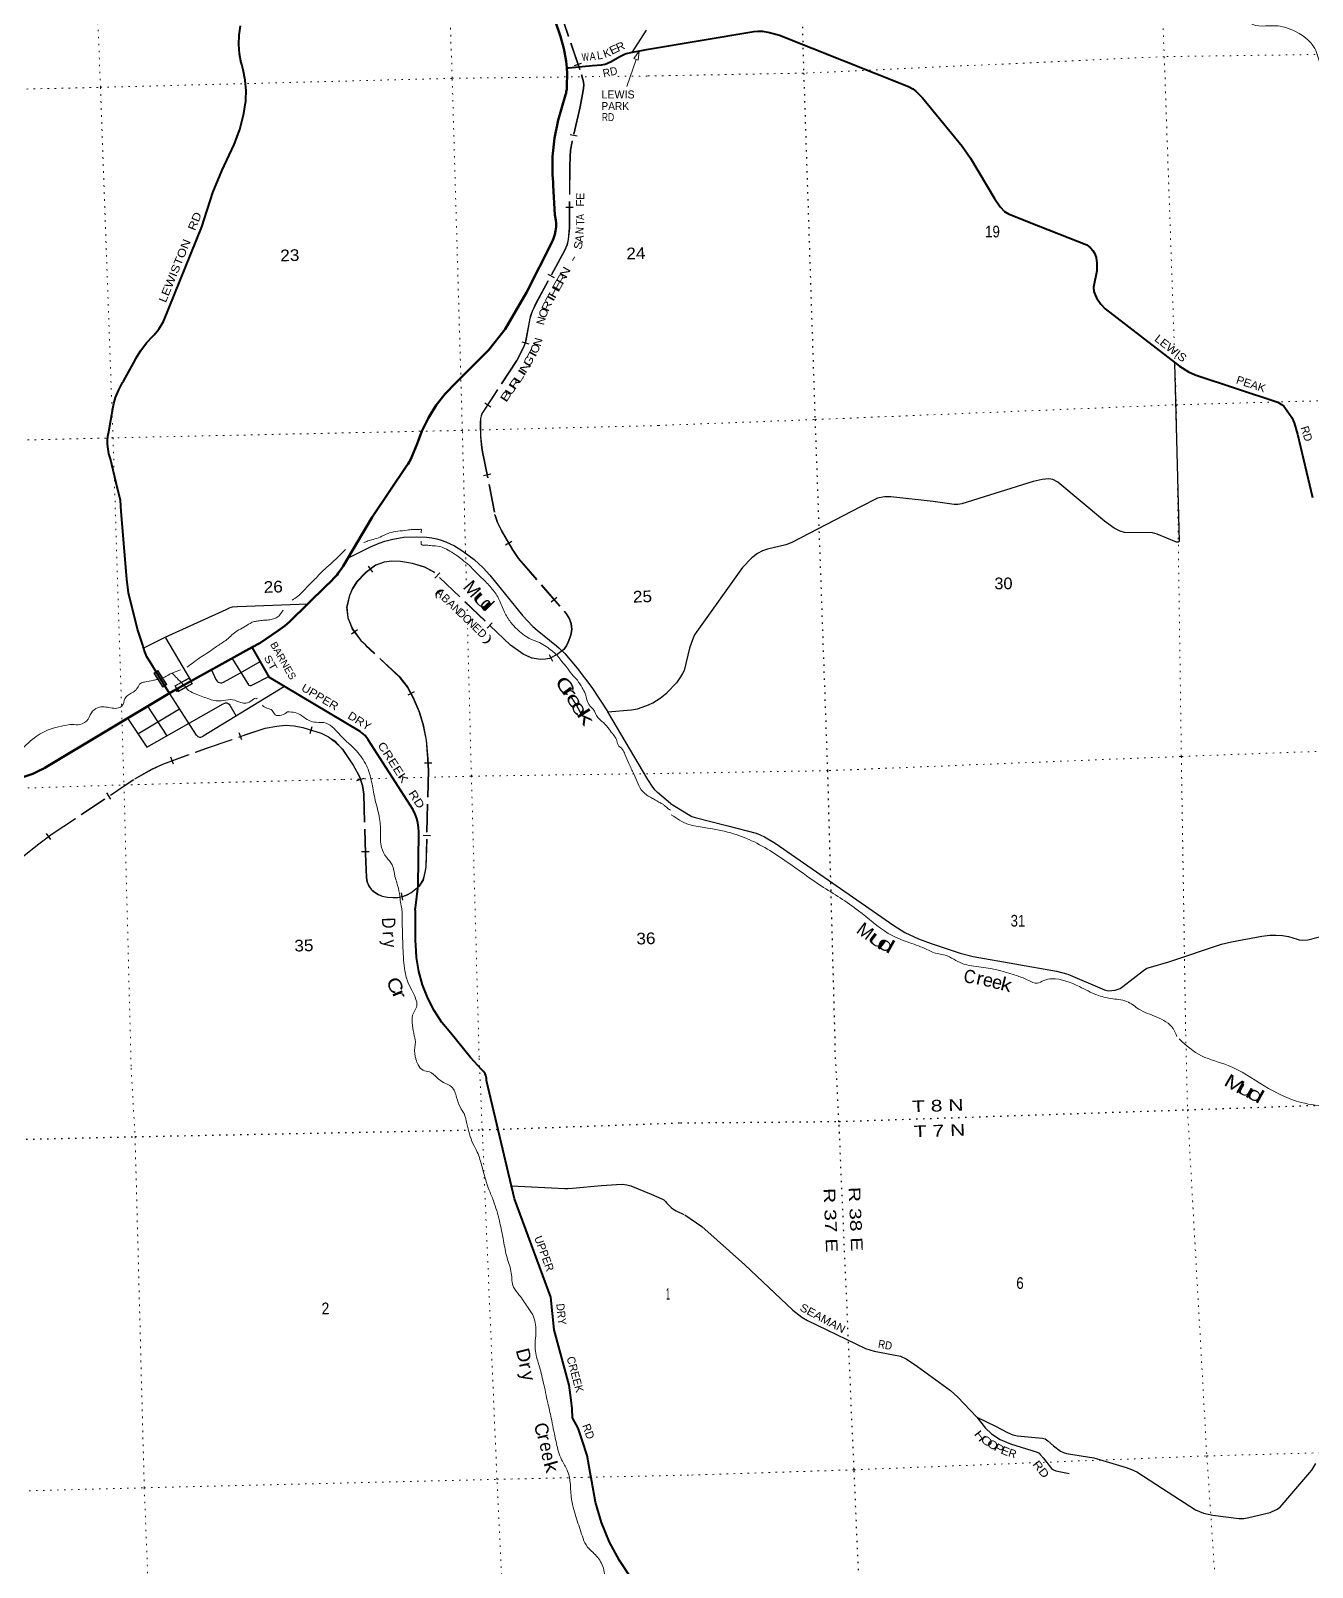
# Model space of a CAD drawing. Header units: feet. Extents: x 505285 to 763886, y -543582 to -353855.
# Drawn here: x 720913 to 740130, y -499685 to -476644 of the extents above; entities that cross this region are included whole.
import ezdxf
from ezdxf.enums import TextEntityAlignment as Align

# ---------------------------------------------------------------- set-up
doc = ezdxf.new("R2010")
doc.units = ezdxf.units.FT
doc.header["$LTSCALE"] = 70
doc.header["$PDMODE"] = 32
doc.header["$PDSIZE"] = 35
doc.linetypes.add('DOTTED', pattern=[1.5, 0.3, -1.2])
doc.linetypes.add('LONG_DASHED', pattern=[7.5, 6, -1.5])
for name, color, linetype, lineweight in [('20', 7, 'Continuous', 70), ('26', 7, 'Continuous', 40), ('27', 7, 'Continuous', 13), ('29', 7, 'Continuous', 25), ('30', 7, 'Continuous', 13), ('39', 7, 'Continuous', 13), ('57', 7, 'Continuous', 13), ('6', 7, 'DOTTED', 25), ('61', 7, 'Continuous', 13), ('63', 7, 'Continuous', 25), ('7', 7, 'DOTTED', 13)]:
    doc.layers.add(name, color=color, linetype=linetype, lineweight=lineweight)
doc.layers.add('41', color=7, linetype='Continuous')
doc.layers.add('55', color=7, linetype='Continuous')

msp = doc.modelspace()

# ---------------------------------------------------------------- linework, layer by layer
at = {"layer": '20'}
for points in [[(728950.56, -477200.23), (728942.56, -477098.53), (728908.13, -476912.82), (728854.48, -476731.73), (728615.34, -476021.56), (728139.06, -474711.87), (728122.93, -474658.37), (728054.18, -474475.78), (727966.71, -474301.38), (727861.49, -474137.07), (727739.68, -473984.67), (727602.6, -473845.83), (727110.69, -473312.85), (727063.86, -473269.71), (726980.07, -473179.24), (726906.2, -473080.51), (726843.06, -472974.59), (726791.34, -472862.66), (726751.59, -472745.93), (726724.27, -472625.69), (726709.66, -472503.25), (726709.17, -472468.34)], [(724233.35, -485888.94), (724347.92, -485825.48), (724620.33, -485643.75), (724722.05, -485568.22), (724790.61, -485506.98), (725347, -484963.87), (725398.37, -484916.98), (725481.54, -484828.63), (725505.13, -484803.58), (725523.98, -484778.63), (725579.29, -484705.42), (725598.79, -484675.62), (726033.52, -483940.4), (726553.56, -483163.37), (726570.73, -483137.71), (726586.65, -483113.37), (726593.7, -483102.59), (726611.86, -483067.24), (726621.66, -483044.16), (726632.96, -483017.24), (726707.81, -482838.95), (726778.83, -482646.83), (726875.84, -482448.54), (726993.04, -482261.47), (727129.16, -482087.68), (727282.7, -481929.08), (727784.29, -481426.93), (728027.41, -481116.84), (728344.58, -480571.7), (728730.12, -479811.64), (728753.83, -479758), (728771.79, -479702.17), (728783.83, -479644.77), (728789.8, -479586.43), (728789.63, -479527.78), (728785.34, -479482.92), (728773.35, -479402.88), (728748.19, -478964.75), (728747.65, -478955.29), (728744.5, -478914.75), (728735.93, -478804.35), (728736.09, -478528.27), (728765.12, -478253.72), (728822.68, -477983.72), (728933.12, -477607.77), (728940.89, -477581.31), (728943.46, -477557.77), (728949.28, -477523.96), (728952.45, -477475.63), (728957.38, -477286.82), (728950.56, -477200.23)], [(722993.73, -486578.14), (723052.87, -486542.82), (723099.52, -486516.98), (724233.35, -485888.94)], [(711559.28, -492539.3), (713070.14, -491668.42), (714799.36, -490922.75), (714957.82, -490827.91), (715403.49, -490560.29), (717633.35, -489278.36), (719369.95, -488217.2), (719475.92, -488146.99), (719615.04, -488072.68), (719761.17, -488013.32), (719912.7, -487969.55), (720067.98, -487941.87), (720491.99, -487902.1), (720514.91, -487899.98), (720541.99, -487895.7), (720612.66, -487884.52), (720780.81, -487843.65), (720943.76, -487785.43), (721072.72, -487723.48), (721089.87, -487715.24), (721122.72, -487695.62), (722993.73, -486578.14)]]:
    msp.add_lwpolyline(points, dxfattribs=at)
at = {"layer": '26'}
for points in [[(722792.41, -486257.79), (722696.42, -486105.06), (722655.43, -486032.68), (722622.22, -485956.42), (722606.55, -485907.88), (722599.66, -485882.88), (722591.55, -485857.88), (722513.8, -485618.21), (722379.87, -485071.76), (722354.14, -484869.66), (722269.59, -483851.89), (722256.83, -483681.56), (722211.75, -483508.12), (722106.76, -483061.25), (722085.26, -482991.12), (722071.21, -482919.13), (722064.76, -482846.07), (722065.99, -482772.73), (722074.87, -482699.92), (722078.15, -482682.52), (722148.53, -482284.93), (722152.96, -482259.9), (722159.98, -482234.93), (722186.1, -482141.95), (722231.39, -482028.09), (722288.34, -481919.58), (722302.08, -481897.02), (722476.1, -481585.42), (722488.09, -481560.42), (722503.26, -481535.42), (722562.91, -481437.08), (722650.2, -481322.25), (722667.57, -481302.6), (722671.22, -481298.47), (722714.68, -481254.03), (722765.65, -481201.92), (722831.31, -481118.99), (722887.93, -481029.66), (722901.61, -481004.53), (723478.48, -479584.53), (723645.52, -479071.74), (723777.37, -478742.69), (723961.88, -478351.92), (724047.02, -478122.85), (724107.75, -477886.14), (724133.53, -477725.33), (724137.09, -477703.12), (724137.73, -477675.33), (724140.77, -477543.01), (724127.92, -477386.18), (724098.75, -477231.56), (724075.98, -477150.97), (724063.8, -477107.87), (724062.62, -477100.97), (724043.43, -476988.69), (724034.46, -476849.71), (724040.05, -476710.55), (724060.17, -476572.75)], [(730147.94, -476925.64), (731755.28, -476657.32), (731815.35, -476650.84), (731885.15, -476652.4), (731992.15, -476669.46), (732139.75, -476711.69), (734076.79, -477478.9), (734140.04, -477515.18), (734189.67, -477555.53), (734285.8, -477652.17), (734881.98, -478377.48), (735002.85, -478555.02), (735363.24, -479157.92), (735450.5, -479285.75), (735515.64, -479354.03), (735573.79, -479391.36), (735885.8, -479513.82), (736748.99, -479856.98), (736804.38, -479898.7), (736838.49, -479939.05), (736863.31, -479979.39), (736888.15, -480044.08), (736900.53, -480128.37), (736897.29, -480244.55), (736849.38, -480488.63), (736854, -480553.55), (736872.61, -480606.31), (736895.62, -480650.01), (736959.46, -480742.87), (737024.15, -480813.3), (738137.19, -481671.88), (738274.57, -481760.84), (738375.24, -481804.26), (739615.2, -482214.03), (739668.78, -482249.64), (739701.33, -482276.03), (739752.87, -482342.96), (739820.76, -482442.06), (739855.75, -482522.96), (739910.32, -482696.18), (740131.17, -483645.86)], [(728950.56, -477200.23), (728974.48, -477198.23), (729337.74, -477167.91), (729472.27, -477154.07), (729525.66, -477143.86), (729563.46, -477132.51), (729615.92, -477105.84), (729746.77, -477031.86), (729814.8, -476994.46), (729840.12, -476985.04), (729936.25, -476966.26), (730046.42, -476945.08), (730147.94, -476925.64)], [(727508.52, -492042.21), (727210.09, -491674.79), (727078.19, -491513.69), (726962.08, -491337.27), (726865.04, -491149.67), (726788.15, -490952.97), (726732.23, -490749.3), (726697.92, -490540.91), (726687.03, -490355.07), (726686.24, -490341.61), (726683.89, -490305.07), (726683.42, -490297.72), (726679.76, -489845.16), (726679.55, -489819.9), (726682.54, -489795.16), (726722.11, -489467.53), (726730.36, -488674.07), (726730.6, -488664.23), (726728.09, -488593.99), (726718.26, -488524.39), (726701.2, -488456.2), (726677.11, -488390.17), (726646.25, -488327.02), (725974.86, -487277.63), (725926.69, -487210.72), (725850.52, -487150.61), (724491.13, -486343.56), (724233.35, -485888.94)], [(722993.73, -486578.14), (722979.69, -486555.8), (722792.41, -486257.79)], [(729918.31, -499848.34), (729740.36, -499585.99), (729590.8, -499306.47), (729471.28, -499012.85), (729383.1, -498708.35), (729327.33, -498397), (729301, -498263.05), (729254, -498008.05), (729182, -497778.05), (729120, -497601.05), (729038, -497442.05), (729031, -497311.05), (729017, -497181.05), (728985, -496954.05), (728764, -496127.05), (728713, -495637.05), (728168, -494160.05), (727748, -492387.05), (727747.92, -492373.31), (727745.91, -492351.28), (727741.61, -492329.58), (727735.07, -492308.44), (727726.36, -492288.11), (727715.56, -492268.8), (727702.81, -492250.72), (727688.23, -492234.08), (727672, -492219.05), (727508.52, -492042.21)]]:
    msp.add_lwpolyline(points, dxfattribs=at)
at = {"layer": '29'}
for p, q in [((730138.82, -476637.44), (729924.78, -476968.5)), ((724014.06, -485279.04), (725067.71, -485236.49)), ((722935.4, -485748.08), (723309.38, -486383.28)), ((723932.34, -486055.67), (724178.13, -486450.28)), ((723396.19, -487205.01), (722993.73, -486578.14)), ((724718.17, -486478.35), (723497.65, -487222.26)), ((730422.35, -486599.8), (730453.4, -486574.45)), ((722519.38, -487186.63), (723145.65, -486814.77)), ((722665.37, -486774.26), (722954, -487216.11))]:
    msp.add_line(p, q, dxfattribs=at)
for points in [[(738065.08, -481625.18), (738131.19, -484305.7), (738118.78, -484313.91), (738093.18, -484311.03), (737803.33, -484194.69), (737733.92, -484173.51), (737311.7, -484167.6), (737248.85, -484149.44), (737160.65, -484105.32), (737015.89, -483999.3), (736314.46, -483413.74), (736238.61, -483375.25), (736177.9, -483364.31), (736080.26, -483371.24), (735946.07, -483402.44), (734873.59, -483736.28), (734813.46, -483748.31), (734758.54, -483748.56), (734443.11, -483701.31), (733809.24, -483635.99), (733712.73, -483634.35), (733608.79, -483656.05), (733354.4, -483785.21), (732327.96, -484319.93), (732235.47, -484353.64), (731961.15, -484418.21), (731886.95, -484443.97), (731812.82, -484482.39), (731726.63, -484546.57), (731584.56, -484693.19), (730898.46, -485653.87), (730867.73, -485703.84), (730836.66, -485778.05), (730793.1, -485902.28), (730709.01, -486236.22), (730688.33, -486283.48), (730658.26, -486333.62), (730594.12, -486423.88), (730453.4, -486574.45)], [(725675.53, -484545.84), (725819.25, -484477.15), (726009.02, -484382.22), (726135.13, -484328.51), (726220.02, -484298.54), (726343.61, -484267.3), (726427.27, -484251.07), (726509.67, -484238.58), (726693.18, -484232.33), (726849.25, -484238.58), (726929.15, -484248.57), (727002.81, -484262.31), (727068.98, -484281.05), (727138.9, -484306.03), (727267.48, -484367.23), (727393.59, -484445.93), (727562.12, -484572.09), (727695.72, -484698.25), (727796.83, -484806.92), (728096.47, -485176.66), (728286.23, -485411.49), (728441.05, -485576.38), (728505.96, -485631.33), (728795.61, -485866.17), (728838.06, -485901.15), (728920.46, -485981.08), (729105.23, -486200.93), (729324.96, -486490.72), (729564.67, -486855.46)], [(722610.37, -485900.25), (722928.99, -485740.35), (723843.4, -485320.9)], [(723843.4, -485320.9), (723904.1, -485294.07), (723936.56, -485284.08), (724014.06, -485279.04)], [(723804.01, -486413.9), (724057.91, -486273.48), (724353.38, -486100.62)], [(723624.95, -486225.94), (723688.11, -486370.81), (723710.58, -486399.54), (723724.31, -486410.78), (723743.04, -486419.52), (723763.02, -486424.52), (723778, -486424.52), (723804.01, -486413.9)], [(724178.13, -486450.28), (724185, -486457), (724197.48, -486463.24), (724206.22, -486464.49), (724217.46, -486463.24), (724249.92, -486449.5), (724481.26, -486326.15)], [(729564.67, -486855.46), (729920.48, -486826.74), (730012.86, -486811.75), (730080.28, -486789.27), (730177.66, -486754.29), (730242.58, -486721.82), (730352.45, -486651.87), (730453.4, -486574.45)], [(722365.4, -486953.42), (722651.85, -487387.26), (723287.22, -487027.36), (723799.05, -486737.66)], [(723799.05, -486737.66), (723821.69, -486726.19), (723832.61, -486724.01), (723842.29, -486723.07), (723854.15, -486723.69), (723873.81, -486731.5), (723886.61, -486743.05), (723900.03, -486758.98), (723991.17, -486921.37)], [(730504.91, -488231.5), (730311.26, -488069.61), (730273.81, -488034.63), (730238.85, -487989.66), (730166.44, -487872.25), (729564.67, -486855.46)], [(723396.19, -487205.01), (723409.39, -487218.65), (723420.62, -487227.4), (723443.09, -487236.14), (723463.07, -487236.14), (723479.3, -487231.14), (723497.65, -487222.26)], [(730504.91, -488231.5), (730775.52, -488399.49), (730827.63, -488425.56), (730873.54, -488441.35), (731366.74, -488564.68), (731789.21, -488678.43), (731852.9, -488700.34), (731915.04, -488732.43), (732076.16, -488824.96), (733853.36, -490059.35), (734021.71, -490164.49), (734226.82, -490261.06), (734414.58, -490332.97), (734847.54, -490477.38), (735047.07, -490527.53), (736294.74, -490746.14), (736464.49, -490793.36), (737011.99, -491025.15), (737072.47, -491038.97), (737172.69, -491030.95), (737248.86, -491006.88), (737287.7, -490977.47), (737596.41, -490736.05), (737649.74, -490702.02), (737701.86, -490685.97), (737979.73, -490608.41), (738770.1, -490342.27), (738916.55, -490304.89), (739370.9, -490223.13), (739492.83, -490208.63), (739584.02, -490208.62), (739683.25, -490210.63), (739771.19, -490227.31), (739900.72, -490268.79), (739933.81, -490276.82), (739978.34, -490282.32), (740061.08, -490276.81), (740235.82, -490231.26)], [(728123.89, -493965.23), (728920.11, -494003.27), (728967.71, -494003.27), (729035, -494000.05), (729470, -493960.05), (729695.85, -493945.09)], [(729695.85, -493945.09), (729786.55, -493942.66), (729853.62, -493949.15), (729912.03, -493966.47), (730214.91, -494089.85), (730377.16, -494159.12), (730404.75, -494176.43), (730429.08, -494198.08), (730452.88, -494224.05), (730515.62, -494288.99), (730538.88, -494309.55), (730593.5, -494338.77), (730703.84, -494392.89)], [(730719, -494402.05), (730975.72, -494577.04), (731622.85, -495148.39), (732338.14, -495828.98), (732477.87, -495932.62), (732561.16, -495984.22), (733429.92, -496402.46), (733559.53, -496445.5), (733849.56, -496498.08), (733953.07, -496521.44), (734038.68, -496559.51), (734211.05, -496675.68), (734702.62, -497033.71), (734811.52, -497130.58), (735097.26, -497434.39)], [(735097.26, -497434.39), (735230.04, -497601.71), (735320.82, -497686.64), (735448.82, -497768.27), (735602.49, -497831.88), (736002.16, -497957.55), (736032.11, -497976.27), (736048.07, -497991.93), (736092.2, -498043.58), (736219.54, -498206.09), (736246.97, -498226.26), (736285.3, -498239.11), (736486.18, -498277.83)], [(735097.26, -497434.39), (735380.53, -497569.52), (735558.2, -497663.57), (735639.85, -497698.77), (735704.41, -497712.78), (736082.37, -497749.22), (736124.55, -497761.27), (736162.21, -497787.3), (736247.96, -497861.79), (736352.45, -497944.35), (736396.88, -497966.27), (736446.04, -497980.87), (736853.18, -498042.01), (736987.37, -498082.35), (737339.31, -498187.04), (737420.16, -498220.36), (737498.02, -498256.46), (737884.44, -498503.09), (738376.11, -498824.73), (738497.39, -498875.48), (738637.68, -498905.63), (739027.67, -498953.22), (739103.76, -498953.22), (739180.4, -498937.73), (739498.51, -498862.81), (739593.63, -498819.98), (739647.32, -498783.47), (739822.29, -498578.71), (740123.92, -498229.88), (740182.76, -498130.6)]]:
    msp.add_lwpolyline(points, dxfattribs=at)
at = {"layer": '30'}
for p, q in [((729851.94, -477481.2), (729991.78, -477074.63)), ((729957.83, -477059.73), (730036.51, -476951.47)), ((730022.52, -477084.54), (729957.83, -477059.73)), ((730022.52, -477084.54), (730036.51, -476951.47))]:
    msp.add_line(p, q, dxfattribs=at)
at = {"layer": '39'}
msp.add_line((723029.27, -486279.86), (723157.17, -486226.61), dxfattribs=at)
for points in [[(734069.55, -467958.91), (734289.48, -468111.2), (734556.11, -468332.03), (734990.31, -468516.45), (735281.11, -468589.84), (735496.53, -468690.14), (735586.33, -468819.26), (735746.67, -468901.56), (736126.26, -468931.46), (736418.08, -469079.08), (736784.17, -469123.53), (736927.62, -469186.39), (737164.86, -469229.67), (737339.31, -469263.26), (737572.28, -469399.04), (737887.55, -469529.72), (738152.84, -469668.3), (738425.5, -469888.91), (738568.82, -469997.94), (738715.59, -470191.16), (738837.62, -470321.08), (738951.41, -470593.83), (739093.25, -470863.52), (739187.84, -471159.07), (739357.88, -471724.8), (739445.46, -471996.53), (739691.13, -472344.62), (739887.7, -472821.03), (740015.19, -473035.04), (740211.7, -473214.35), (740255.19, -473441.57), (740347.9, -473691.02), (740627.36, -474077.99), (740805.77, -474454.7), (740936.37, -474843.26), (741099.53, -475043.89), (741385.28, -475239.92), (741504.93, -475508.43), (741850.7, -475892.91), (742047.83, -475939.7), (742173.36, -476105.62), (742399.89, -476231.6), (742573.67, -476445.89), (742897.47, -476686.65), (743323.88, -476877.39), (744008.24, -477174.87), (744452.2, -477302.72), (744611.48, -477358.96), (744992.58, -477475.12), (745479.77, -477577.26), (745823.8, -477672.73), (746085.22, -477815.47), (746344.03, -477798.31), (746384.89, -477745.29)], [(734811.25, -471953.79), (734860.55, -472088.56), (734919.34, -472443.68), (734970.51, -472612.39), (735048.09, -472836.31), (735257.18, -473175.74), (735365.39, -473312.19), (735572.11, -473593.5), (735806.43, -473811.53), (736178.25, -474094.66), (736263.33, -474256.07), (736379.63, -474442.41), (736654.91, -474727.15), (736964.19, -474908.24), (737092.64, -474899.4), (737139.14, -474953.86), (737224.15, -475014.9), (737632.59, -475258.51), (737819.26, -475492.39), (737976.03, -475635.05), (738276.41, -475844.58), (738811.85, -476290.18), (739063.69, -476395.14), (739200.04, -476530.53), (739584.05, -476570.3), (739836.34, -476637.1), (740167.56, -476911.72), (740253.99, -477155.38), (740325.91, -477339.37), (740375.08, -477508.16), (740576.17, -477799.71), (740857.36, -478032.04), (740937.65, -478125.38), (741061.08, -478289.37), (740992.67, -478486.66), (741123.47, -478732.67), (741186.7, -478900.93), (741242.42, -479131.7), (741108.55, -479401.71), (741204.74, -479687.17), (741221.1, -479841.13), (741382, -480134.19), (741410.24, -480480.42), (741491.92, -480706.19), (741507.9, -480900.32), (741575.6, -481030.26), (741658.59, -481288.11), (741757.12, -481581.51), (741846.7, -481951.53), (741803.55, -482175.98), (741697.15, -482428.9), (741768.13, -482639.02), (741919.19, -482888.29), (741859.06, -483091.29), (741781, -483397.35), (741906.23, -483703.8), (742055.9, -483918.99), (742076.81, -484036.64), (742095.37, -484343.09), (742136.73, -484616.55), (742005.77, -484908.54), (742023.76, -485102.58), (742275.42, -485400.26), (742528.35, -485778.19), (742605.35, -485988.09), (742734.77, -486101.66), (742990.47, -486202.46), (743306.43, -486399.36), (743539.61, -486490.97), (743963.93, -486679.78), (744275.39, -486864.8), (744536.73, -487103.9), (744774.41, -487305.75)], [(725906.33, -484317.92), (725967.17, -484295.67), (726073.77, -484265.22), (726177.51, -484224.76), (726224.77, -484202.41), (726291.94, -484175.09), (726415.53, -484149.09), (726557.76, -484134.26), (726637.72, -484122.4), (726744.37, -484121.32), (726764.45, -484120.36), (726765.41, -484172.32)], [(726765.41, -484299.13), (726775.44, -484354.94), (726823.93, -484358.65), (726906.75, -484364.74), (727009.75, -484371.88), (727146.86, -484419.58), (727250.38, -484480.95), (727302.19, -484512.63), (727381.62, -484575.15), (727486.18, -484658.57), (727589.86, -484766.14), (727695.26, -484867.61), (727833.05, -485015.75), (727937.26, -485177.56), (728018.39, -485362.57), (728107.88, -485511.01), (728216.05, -485628.41), (728318.69, -485713.94), (728413.91, -485769.67), (728543.07, -485819.76), (728642.49, -485879.31), (728730.04, -485943.45), (728799.33, -486004.44), (728859.33, -486081.95), (728937.96, -486170.63), (729026.23, -486293.01), (729108.98, -486383.5), (729180.8, -486498.62), (729229.5, -486592.75), (729285.41, -486754.85), (729346.63, -486819.73), (729416.95, -486941.47), (729499.13, -487019.93), (729586.27, -487118.25), (729650.66, -487203.59), (729696.13, -487271.75), (729720.06, -487352.99), (729785.71, -487422.19), (729823.24, -487492.74), (729882.22, -487634.6), (729953.82, -487787.92), (730014.63, -487925.67), (730091.13, -488054.64), (730203.81, -488139.68), (730265.76, -488172.89), (730331.91, -488209.92), (730379.52, -488237.78), (730416.89, -488262.12), (730477.77, -488315.48), (730508.39, -488332.64)], [(724831.3, -485182.14), (724911.4, -485129.21), (725069.15, -484972.98), (725213.31, -484827.44), (725297.74, -484739.01), (725411.74, -484637.11), (725481.23, -484573.51), (725634.05, -484421.25)], [(723259.27, -486186.68), (723357.05, -486111.74), (723466.15, -486034.19), (723573.71, -485966.76), (723714.01, -485867.62), (723854.49, -485772.49), (724009.44, -485642.51), (724109.62, -485589.5), (724203.5, -485530.76), (724266.65, -485503.63), (724324.61, -485494.83), (724400.65, -485485.17), (724458.9, -485482.39), (724534.76, -485468.72), (724609.77, -485437), (724699.86, -485332.44)], [(720152.62, -487981.55), (720221.89, -487859.79), (720393.94, -487746.49), (720537.6, -487625.96), (720722.52, -487468.12), (720968.08, -487246.31), (721206.14, -487117.09), (721372.09, -487074.25), (721538.48, -487047.46), (721649.26, -487048.35), (721771.84, -486966.57), (721841, -486846.13), (721942.06, -486787.05), (722133.76, -486801.72), (722226.31, -486799.1), (722285.73, -486763.29), (722323.25, -486663.83), (722372.05, -486608.23), (722437.4, -486568.23), (722484.74, -486532.75), (722512.02, -486499.85), (722558.42, -486430.26), (722620.3, -486410.44), (722752.48, -486384.62), (722816.96, -486371.86)], [(722813.83, -486372.48), (722987.74, -486299.66), (723023.46, -486280.58), (723085.27, -486331.04), (723151.54, -486397.45), (723239.62, -486492.55)], [(723239.62, -486492.55), (723280.23, -486536.4), (723394.52, -486591.41), (723595.99, -486668.05), (723693.29, -486691.41), (723801.94, -486688.34), (723940.55, -486676.4), (724062.55, -486719.14), (724139.34, -486729.02), (724234.7, -486682.15), (724298.42, -486656.25), (724309.4, -486664.25)], [(724387.28, -486755.12), (724387.77, -486756.14), (724453.49, -486802.48), (724532.96, -486836.39), (724579.06, -486901.36), (724671.84, -486906.77), (724765.13, -486857.95)], [(724765.13, -486857.95), (724876.18, -486868.87), (724980.24, -486918.14), (725086.92, -486989.43), (725194.34, -487014.51), (725341.66, -487026.42), (725460.69, -487107.4), (725554.13, -487209.19), (725674.1, -487324.28), (725796.15, -487441.33), (725945.17, -487660.02), (726024.49, -487906.8), (726071.5, -488150.47), (726137.57, -488427.74), (726158.21, -488664.12), (726172.59, -488892.65), (726247.12, -489039.15), (726330.77, -489151.25), (726373.88, -489326.75), (726402.71, -489422.33), (726441.41, -489583.9), (726471.27, -489789.9), (726479.52, -489823.71)], [(730517.86, -488401.68), (730775.27, -488544.57), (731008.65, -488592.01), (731412.47, -488673.19), (731723.15, -488789.99), (732330.08, -489162.64), (732767.18, -489467.4), (733325.8, -489839.87), (733772.42, -490180.4), (734094.13, -490320.88), (734351.83, -490421.6), (734436.02, -490462.6), (734622.94, -490505.76), (734879.7, -490632.62), (735165.57, -490684.1), (735708.41, -490818.27), (735878.23, -490886.16), (736002.69, -490927.66), (736103.62, -490885.72), (736223.37, -490861.15), (736636.7, -490978.1), (736901.41, -491102.65), (737106.91, -491157.16), (737348.17, -491200.28), (737527.91, -491313.98), (737798.48, -491434.29), (738043.05, -491607.77), (738100.13, -491724.07)], [(726479.52, -489823.71), (726482.45, -489963.69), (726488.99, -490257.99), (726508.61, -490624.25), (726574.01, -490925.09), (726645.96, -491068.98), (726703.08, -491205.6)], [(726703.08, -491205.6), (726695.97, -491287.67), (726638.83, -491405.76), (726639.02, -491558.38), (726663.53, -491716.33), (726677.1, -491770.17), (726669.47, -491931.04), (726677.13, -492013.97), (726688.61, -492066.82)], [(738132.02, -491763.43), (738470.3, -492016.5), (738867.66, -492161.58), (739407.99, -492465.03), (739964.87, -492715.86), (740820.14, -492809.71), (741368.52, -492974.53), (741787.06, -493367.72), (741908.46, -493612.97), (741956.14, -494014.78), (742095.78, -494405.93), (742340.33, -494747.95), (742630.5, -495002.4)], [(726688.61, -492066.82), (726724, -492153.05), (726796, -492232.05), (726894, -492257.05), (727004, -492343.05), (727102, -492416.05), (727223, -492482.05), (727298, -492639.05), (727355, -492791.05), (727410, -492882.05), (727451, -493032.05), (727493, -493188.05), (727544, -493331.05), (727608, -493459.05), (727680, -493682.05), (727784, -494020.05), (727851, -494189.05), (727940, -494489.05), (728003, -494789.05), (728055, -495043.05), (728119, -495274.05), (728152, -495484.05), (728239, -495603.05), (728360, -495782.05), (728440, -495901.05), (728488, -496145.05), (728477, -496418.05), (728532, -496648.05), (728599, -496908.05), (728666, -497220.05), (728718, -497448.05), (728748, -497602.05), (728796, -497828.05), (728874, -498075.05), (728957, -498230.05), (729024, -498673.05), (729097, -498958.05), (729184, -499220.05), (729240, -499351.05), (729344, -499464.05), (729471, -499624.05), (729523, -499838.05), (729543, -500099.05), (729633, -500348.05), (729713, -500569.05), (729822, -500702.05), (729917, -500751.05), (730061, -500863.05), (730092, -501011.05), (730167, -501204.05), (730354, -501343.05), (730503, -501501.05), (730666, -501786.05), (730766, -501991.05), (730783, -502068.05), (730776, -502229.05), (730796, -502331.05), (730837, -502409.05), (730900, -502438.05), (730955.08, -502469.11)]]:
    msp.add_spline(points, degree=3, dxfattribs=at)
at = {"layer": '55'}
msp.add_point((723109.68, -486536.38), dxfattribs=at)
at = {"layer": '57'}
for p, q in [((723070.99, -486466.35), (723289.82, -486345.46)), ((723289.82, -486345.46), (723340.59, -486437.37)), ((723121.76, -486558.26), (723070.99, -486466.35)), ((723121.76, -486558.26), (723340.59, -486437.37))]:
    msp.add_line(p, q, dxfattribs=at)
msp.add_lwpolyline([(723286.68, -486356.33), (723081.86, -486469.48), (723124.89, -486547.38), (723329.71, -486434.23)], close=True, dxfattribs=at)
at = {"layer": '6'}
for points in [[(731531.43, -446194.07), (731706.99, -450876.19), (731902.43, -456196.96), (732103.51, -461491.34), (732193.91, -466720.51), (732354, -471967.98), (732502.64, -477280.11), (732672.65, -482475.01), (732859.6, -487739.53), (732972.02, -491869.4)], [(733881.23, -533820.92), (734111.53, -529811.39), (733994.8, -524639.61), (733900.27, -519403.02), (733690.42, -513993.21), (733528.61, -508788.63), (733490.88, -503504.27), (733258.39, -498213.46), (733032.32, -493006.71), (732972.02, -491869.4)], [(730653.69, -493021.71), (733034.15, -493000.64), (738258.85, -492824.9), (743493.41, -492642.87), (746538.23, -492473.33)], [(698899, -493994.05), (701273.79, -493896.32), (706580.9, -493706.41), (711866.41, -493531.29), (717167.91, -493353.62), (722477.21, -493227.85), (727682.81, -493125.78), (730653.69, -493021.71)]]:
    msp.add_lwpolyline(points, dxfattribs=at)
at = {"layer": '61'}
for p, q in [((722757.4, -486277.76), (722820.8, -486237.69)), ((722890.97, -486489.09), (722757.4, -486277.76))]:
    msp.add_line(p, q, dxfattribs=at)
msp.add_lwpolyline([(722768.44, -486280.24), (722818.31, -486248.72), (722943.32, -486446.52), (722893.45, -486478.04)], close=True, dxfattribs=at)
msp.add_lwpolyline([(722820.8, -486237.69), (722954.37, -486449.01), (722890.97, -486489.09)], dxfattribs=at)
at = {"layer": '63'}
for p, q in [((729068.15, -477165.5), (729172.89, -477129.94)), ((729000.04, -478197.76), (729107.95, -478222.07)), ((728937.41, -479291.42), (729048.02, -479292.13)), ((728665.3, -480292.81), (728762.4, -480345.79)), ((728276.45, -481310.77), (728383.58, -481338.3)), ((727719.66, -482223.72), (727812.15, -482284.39)), ((727701.91, -483312.06), (727810.44, -483290.71)), ((728033.06, -484354.88), (728128.69, -484299.31)), ((725973.61, -484674.43), (726039.76, -484763.08)), ((727046.75, -484773.83), (726970.36, -484853.82)), ((728718.42, -485208.66), (728801.93, -485136.12)), ((725723.14, -485687.89), (725811.83, -485621.79)), ((727833.45, -485525.17), (727757.05, -485605.16)), ((728686.63, -485996.86), (728735.75, -486095.97)), ((726663.52, -486557.22), (726566, -486609.42)), ((725101.32, -487183.88), (725132.96, -487077.89)), ((724075.87, -487278.05), (724039.75, -487173.51)), ((723051.79, -487642.14), (723013.78, -487538.27)), ((726926.58, -487625.57), (726816.04, -487629.7)), ((725804.9, -487886.77), (725910.36, -487853.39)), ((722115.99, -488165.41), (722054.63, -488073.38)), ((721214.59, -488769.93), (721148.88, -488680.95)), ((726906.55, -488716.17), (726795.97, -488713.44)), ((725874.7, -488953.92), (725985.28, -488951.26)), ((726491.74, -489680.59), (726470.04, -489572.13))]:
    msp.add_line(p, q, dxfattribs=at)
at = {"layer": '63', "linetype": 'LONG_DASHED', "lineweight": 13}
for points in [[(728669.47, -475834.31), (729168.43, -477303.77), (729195.68, -477412.51), (729201.91, -477466.83), (729192.98, -477540.53), (729145.14, -477783.4), (729027.78, -478304.43), (729003.51, -478435.93), (728996.53, -478532.26), (728991.83, -478679.24), (728985.94, -479599.18), (728969.74, -479774.14), (728951.88, -479852.32), (728918.38, -479934.39), (728486.84, -480725.35), (728429.47, -480850.74), (728407.15, -480911.04), (728394.53, -480960.82), (728332.94, -481293.86), (728324.55, -481326.5), (728293.29, -481402.44), (728197.91, -481586.73), (727689.54, -482361.71), (727673.79, -482394.18), (727664.86, -482416.51), (727654.81, -482456.71), (727650.35, -482518.14), (727650.37, -482553.56), (727654.82, -482725.86), (727666.24, -482850.35), (727679.38, -482935.82), (727868.84, -483899.15), (727909.34, -484019.12), (727965.15, -484137.5), (728132.58, -484425.64), (728222.07, -484560.28), (728939.55, -485386.2), (728985.39, -485464.28), (729012.26, -485535.82), (729021.11, -485620.62), (729007.6, -485706.54), (728967.53, -485812.72), (728940.74, -485866.32), (728905.36, -485919.31), (728802.33, -485995.88), (728689.69, -486051.71), (728630.43, -486065.11), (728561.22, -486067.36), (728430.23, -486048.74), (728297.79, -485986.95), (728107.48, -485856.71), (726952.39, -484753.54), (726819.89, -484682.49), (726637.41, -484627.57), (726458.23, -484597.61), (726328.74, -484593.15), (726212.72, -484611.03), (726083.17, -484655.69), (725939.25, -484763.08), (725797.41, -484910.32), (725734.9, -485013.08), (725691.07, -485111.24), (725650.06, -485290.04), (725665.81, -485449.32), (725732.66, -485616.16), (725861.77, -485789.39), (725935.5, -485858.21)], [(720738.83, -489077.95), (721016.42, -488853.49), (721235.29, -488691.87), (722474.25, -487865.87), (722732.17, -487722.46), (722892.91, -487646.51), (723535.96, -487411.18), (724141.69, -487201.88), (724428.88, -487108.21), (724603.01, -487076.94), (724728.03, -487063.54), (724861.98, -487072.47), (724991.49, -487098.39), (725263.83, -487179.69), (725375.45, -487237.76), (725475.31, -487298.08), (725585.3, -487420.92), (725746.2, -487658.2), (725839.8, -487829.67), (725882.22, -487963.69), (725904.41, -488091.69), (725925.91, -488982.76), (725941.41, -489341.82), (725951.43, -489408.86), (725978.23, -489469.17), (726016.17, -489518.31), (726053.62, -489555.65), (726123.33, -489600.95), (726183.62, -489625.52), (726263.98, -489641.16), (726343.59, -489648.16), (726420.25, -489643.39), (726487.23, -489629.99), (726545.27, -489609.89), (726613.14, -489576.55), (726741.74, -489473.64), (726799.78, -489379.82), (726819.24, -489309.86), (726844.43, -489187.73), (726880.16, -487735.87), (726873.64, -487561.2), (726848.91, -487280.21), (726799.76, -487047.1), (726741.75, -486851.35), (726652.39, -486643.44), (726567.61, -486485.04), (726455.47, -486343.55), (725935.5, -485858.21)]]:
    msp.add_lwpolyline(points, dxfattribs=at)
at = {"layer": '63', "linetype": 'LONG_DASHED'}
for points in [[(728673.37, -475833.04), (729172.37, -477302.61), (729199.72, -477411.77), (729206.04, -477466.84), (729197.03, -477541.17), (729149.15, -477784.25), (729031.8, -478305.25), (729007.58, -478436.45), (729000.63, -478532.47), (728995.93, -478679.32), (728990.04, -479599.38), (728973.8, -479774.79), (728955.8, -479853.56), (728922.09, -479936.15), (728490.51, -480727.19), (728433.26, -480852.31), (728411.07, -480912.26), (728398.54, -480961.7), (728336.95, -481294.74), (728328.45, -481327.8), (728297.01, -481404.17), (728201.45, -481588.8), (727693.11, -482363.74), (727677.54, -482395.84), (727668.77, -482417.77), (727658.87, -482457.36), (727654.45, -482518.29), (727654.47, -482553.51), (727658.92, -482725.62), (727670.31, -482849.85), (727683.42, -482935.11), (727872.81, -483898.09), (727913.15, -484017.59), (727968.78, -484135.59), (728136.06, -484423.47), (728225.34, -484557.79), (728942.89, -485383.8), (728989.1, -485462.51), (729016.28, -485534.87), (729025.24, -485620.73), (729011.58, -485707.59), (728971.29, -485814.36), (728944.29, -485868.38), (728908.38, -485922.18), (728804.48, -485999.39), (728691.07, -486055.6), (728630.95, -486069.2), (728561, -486071.47), (728429.05, -486052.71), (728295.75, -485990.52), (728104.89, -485859.91), (726949.96, -484756.89), (726818.31, -484686.3), (726636.48, -484631.57), (726457.82, -484601.7), (726328.98, -484597.26), (726213.71, -484615.03), (726085.11, -484659.36), (725941.97, -484766.17), (725800.68, -484912.84), (725738.54, -485014.99), (725694.98, -485112.55), (725654.21, -485290.3), (725669.83, -485448.34), (725736.27, -485614.14), (725864.84, -485786.64), (725938.3, -485855.21)], [(720736.25, -489074.76), (721013.91, -488850.25), (721232.93, -488688.51), (722472.11, -487862.37), (722730.3, -487718.81), (722891.33, -487642.72), (723534.59, -487407.32), (724140.38, -487197.99), (724427.88, -487104.22), (724602.43, -487072.88), (724727.95, -487059.43), (724862.52, -487068.4), (724992.48, -487094.41), (725265.38, -487175.87), (725377.46, -487234.18), (725464.19, -487297.73), (725588.54, -487418.39), (725749.7, -487656.06), (725843.59, -487828.05), (725886.21, -487962.72), (725908.5, -488091.29), (725930.01, -488982.62), (725945.5, -489341.43), (725955.4, -489407.7), (725981.78, -489467.05), (726019.25, -489515.59), (726056.21, -489552.44), (726125.24, -489597.3), (726184.8, -489621.57), (726264.55, -489637.09), (726343.64, -489644.05), (726419.72, -489639.32), (726486.15, -489626.02), (726543.69, -489606.1), (726610.93, -489573.07), (726738.63, -489470.88), (726795.99, -489378.16), (726815.25, -489308.9), (726840.34, -489187.26), (726876.06, -487735.9), (726869.55, -487561.46), (726844.85, -487280.81), (726795.78, -487048.11), (726737.89, -486852.75), (726648.69, -486645.22), (726564.17, -486487.3), (726452.45, -486346.34), (725932.7, -485861.21)]]:
    msp.add_lwpolyline(points, dxfattribs=at)
at = {"layer": '7'}
for p, q in [((729715.05, -477328.25), (730160.51, -477322.93)), ((727455.54, -485343.37), (727450.32, -485143.47)), ((729285.96, -498336.02), (730823.16, -498302.14))]:
    msp.add_line(p, q, dxfattribs=at)
for points in [[(736842.03, -446029.96), (737005.21, -450694.91), (737168.41, -456018.54), (737331.89, -461340.76), (737500.27, -466553.18), (737677.78, -471783.93), (737910.37, -477032.69), (738091.5, -482253.27), (738165.99, -487524.03), (738231.97, -491701.79)], [(720985.82, -446526.48), (721136.33, -451124.56), (721281.98, -456460.18), (721458.93, -461762.79), (721613.6, -466987.7), (721748.42, -472223.22), (721958.69, -477492.75), (722146.44, -482748.87), (722310.61, -487953.43), (722418.11, -492202.06)], [(727443.47, -484881.12), (727384.85, -482637.09), (727232.71, -477357.89), (727051.38, -472115.65), (726883.53, -466850.94), (726693.54, -461659.15), (726570.74, -456349), (726451.98, -450966.43), (726276.44, -446360.33)], [(761908.02, -476681.35), (758888.96, -476725.96), (753606.64, -476890.38), (748280.3, -476765.37), (743113.91, -476959.56), (737910.37, -477032.69), (732498.62, -477280.26), (730160.51, -477322.93)], [(698420.08, -478165.62), (700764.81, -478135.4), (706032.02, -477900.31), (711407.08, -477778.66), (716652.1, -477614.48), (721958.69, -477492.75), (727232.71, -477357.89), (729444.68, -477331.48)], [(730326.37, -482564.02), (732672.65, -482475.01), (738091.5, -482253.27), (743185.5, -482109.98), (748473.11, -481927.3), (753748.81, -482044.17), (759055.08, -481973.2), (762079.95, -481887.3)], [(730326.37, -482564.02), (727384.85, -482637.09), (722146.44, -482748.87), (716813.85, -482877.36), (711529.61, -483006.49), (706198.19, -483177.12), (700939.6, -483359.74), (698579.08, -483418.45)], [(727636.97, -492038.17), (727520.3, -487822.39), (727462.47, -485608.71)], [(762257.17, -487253.48), (759168.86, -487318.77), (753932.19, -487270.69), (748619.75, -487141.14), (743336.65, -487335.7), (738154.02, -487526.48), (732859.6, -487739.53), (730493.14, -487780.21)], [(698739.25, -488709.47), (701086.09, -488653.17), (706399.42, -488410.76), (711699.64, -488277.16), (716987.19, -488121.83), (722310.61, -487953.43), (725602.8, -487870.62)], [(725602.8, -487870.62), (727520.3, -487822.39), (730493.14, -487780.21)], [(738231.97, -491701.79), (738258.85, -492824.9), (738548.66, -498015.79), (738896.71, -503209.02), (739064.5, -508551.83), (739196.45, -513903.69), (739252.79, -519207.57), (739263.77, -524468.63), (739331.52, -529820.32), (739407.4, -535175.8), (739445.98, -536642.07)], [(728536.35, -516789.96), (728473.49, -514232.36), (728321.86, -508965.14), (728155.5, -503678.37), (727903.87, -498366.48), (727682.81, -493125.78), (727636.97, -492038.17)], [(722418.11, -492202.06), (722477.21, -493227.85), (722614.71, -498493.55), (722822.82, -503766.82), (722979.56, -509065.97), (723109.49, -514404.19), (723292.14, -519638.21), (723449.13, -525003.59), (723634.26, -530428.19), (723834.82, -535715.77), (723764.74, -537156.5)], [(730823.16, -498302.14), (733260.68, -498223.42), (738548.66, -498015.79), (743820.33, -497868.79), (744179.82, -497847.45)], [(699058, -499265.05), (701355.78, -499184.04), (706695.1, -498936.8), (711998.31, -498809.24), (717317.8, -498628.92), (722614.71, -498493.55), (727903.87, -498366.48), (729295.88, -498335.8)]]:
    msp.add_lwpolyline(points, dxfattribs=at)

# ---------------------------------------------------------------- texts
at = {"layer": '27'}
for s, rotation, p in [('K', 18.477, (729520.39, -477054.25)), ('RD', 287.486, (739953.22, -482594.11)), ('UPPER', 290.254, (728460.81, -494742.32)), ('CREEK', 284.962, (728947.28, -496541.76)), ('RD', 289.304, (729180.97, -497558.56))]:
    msp.add_text(s, height=120, rotation=rotation, dxfattribs=at).set_placement(p)
for s, height, rotation, width, p in [('E', 120, 25.219, 1.2, (729623.67, -477006.41)), ('R', 120, 23.132, 1.1, (729719.42, -476960.12)), ('W', 120, 7.09, 0.7, (729184.92, -477103.76)), ('A', 120, 4.616, 0.85, (729296.77, -477090.94)), ('L', 120, 7.511, 0.95, (729411.53, -477076.79)), ('RD', 120, 12.772, 0.95, (729505.5, -477345.03)), ('LEWISTON   RD', 120, 67.891, 1.2, (722936.8, -480731.92)), ('LEWIS', 120, 322.354, 1.1, (737752.98, -481285.24)), ('PEAK', 120, 341.713, 1.05, (738978.47, -481928.38)), ('BARNES', 108, 299.555, 1.05, (724498.04, -485845.32)), ('ST', 108, 299.553, 1.3, (724404.15, -486043.07)), ('UPPER', 120, 329.303, 1.1, (724958.36, -486530.79)), ('DRY', 120, 328.303, 1.1, (725654.02, -486946.86)), ('CREEK   RD', 120, 302.611, 1.25, (726108.08, -487355.97)), ('DRY', 120, 275.942, 0.95, (728792.78, -495736.42))]:
    msp.add_text(s, height=height, rotation=rotation, dxfattribs=dict(at, width=width)).set_placement(p)
at = {"layer": '30'}
msp.add_text('LEWIS', height=120, dxfattribs=at).set_placement((729469.15, -477659.62))
for s, width, p in [('PARK', 0.95, (729469.71, -477833.68)), ('RD', 0.8, (729476.02, -477999.68))]:
    msp.add_text(s, height=120, dxfattribs=dict(at, width=width)).set_placement(p)
for s, rotation, width, p in [('SEAMAN', 331.793, 1.1, (732761.08, -496003.43)), ('RD', 349.724, 0.9, (733714.32, -496409.16)), ('H', 308.434, 1.4, (735100.58, -497752.68)), ('O', 318.907, 1.45, (735209.58, -497836.65)), ('O', 324.473, 1.3, (735302.22, -497897.06)), ('P', 329.473, 1.35, (735404.02, -497956.05)), ('E', 337.513, 1.15, (735503.93, -497996.71)), ('RD', 308.082, 1.2, (736015.33, -498252.33))]:
    msp.add_text(s, height=120, rotation=rotation, dxfattribs=dict(at, width=width)).set_placement(p, align=Align.CENTER)
msp.add_text('R', height=120, rotation=342.545, dxfattribs=at).set_placement((735617.22, -498035.68), align=Align.CENTER)
at = {"layer": '41'}
for s, rotation, p in [('M', 310.846, (727384.07, -484993.47)), ('d', 314.039, (727633.87, -485256.29)), ('C', 284.239, (728455.37, -497544.92))]:
    msp.add_text(s, height=200, rotation=rotation, dxfattribs=at).set_placement(p)
for s, rotation, width, p in [('u', 313.499, 2.15, (727514.94, -485141.02)), ('C', 306.659, 1.5, (728761.01, -486412.92)), ('r', 307.476, 1.95, (728858.72, -486546.12)), ('e', 302.592, 1.55, (728923.9, -486641.24)), ('e', 298.287, 1.45, (729002.14, -486755.14)), ('k', 302.398, 1.75, (729088.61, -486888.91)), ('D', 284.456, 1.1, (728184.38, -496428.22)), ('y', 282.022, 1.05, (728263.6, -496766.82)), ('r', 282.526, 1.15, (728232.13, -496631.43)), ('r', 283.698, 1.15, (728506.87, -497709.5)), ('e', 280.244, 0.95, (728539.67, -497825.46)), ('e', 277.865, 0.9, (728569.92, -497970)), ('k', 285.608, 1.25, (728601.55, -498122.48))]:
    msp.add_text(s, height=200, rotation=rotation, dxfattribs=dict(at, width=width)).set_placement(p)
for s, rotation, width, p in [('D', 271.294, 0.85, (726180.98, -490026.65)), ('y', 273.778, 0.85, (726204.97, -490339.51)), ('u', 322.652, 1.9, (733559.22, -490359.81)), ('d', 330.644, 1.65, (733692.19, -490433.36)), ('C', 349.537, 0.9, (734975.09, -490924.8)), ('C', 296.23, 1.25, (726286.86, -491002.74)), ('r', 347.452, 1.15, (735126.57, -490949.97)), ('k', 345.996, 1.2, (735517.4, -491042.8)), ('r', 293.3, 1.45, (726352.58, -491129.17)), ('M', 329.902, 1.3, (738913.23, -492520.67)), ('u', 330.878, 1.6, (739085.9, -492604.55)), ('d', 330.878, 1.65, (739232.9, -492682.55))]:
    msp.add_text(s, height=200, rotation=rotation, dxfattribs=dict(at, width=width)).set_placement(p, align=Align.CENTER)
for s, rotation, p in [('M', 322.952, (733367.32, -490224.35)), ('r', 272.354, (726191.15, -490194.57)), ('e', 347.452, (735249.37, -490976.27)), ('e', 347.452, (735384.7, -491009.48))]:
    msp.add_text(s, height=200, rotation=rotation, dxfattribs=at).set_placement(p, align=Align.CENTER)
at = {"layer": '6', "width": 1.35}
for s, rotation, p in [('T 8 N', 1.926, (734130.29, -492863.4)), ('T 7 N', 1.926, (734156.99, -493237.99)), ('R 37 E', 272.486, (732799.08, -494002.48)), ('R 38 E', 272.486, (733174.73, -493985.98))]:
    msp.add_text(s, height=175, rotation=rotation, dxfattribs=at).set_placement(p)
at = {"layer": '63'}
for s, rotation, width, p in [('F', 89.633, 1.1, (729209.97, -479229.5)), ('A', 89.633, 0.8, (729210.96, -479436.91)), ('N', 84.71, 0.9, (729203.18, -479646.05)), ('S', 75.797, 1.15, (729180.36, -479876.28)), ('-', 61.384, 1.8, (729092.77, -480084.98)), ('E', 61.384, 1.6, (728868.7, -480490.97)), ('R', 61.384, 1.4, (728926.95, -480390.89)), ('N', 61.384, 1.35, (728977.76, -480293.44)), ('T', 61.384, 1.65, (728763.97, -480684.12)), ('H', 61.384, 1.45, (728811.69, -480595.48)), ('O', 65.413, 1.15, (728655.24, -480901.93)), ('R', 65.413, 1.35, (728704.54, -480797.36)), ('N', 75.778, 1.05, (728622.4, -481006.69)), ('N', 74.523, 1.05, (728572.78, -481326.46)), ('G', 62.635, 1.2, (728432.14, -481621.71)), ('T', 61.635, 1.65, (728493.66, -481518.56)), ('O', 67.624, 1.1, (728532.67, -481432.77)), ('I', 56.736, 1.85, (728328.48, -481801.07)), ('N', 56.736, 1.45, (728379.25, -481721.3)), ('U', 56.736, 1.45, (728160.78, -482054.25)), ('R', 56.736, 1.55, (728219.07, -481966.5)), ('L', 56.736, 1.65, (728278.95, -481882.37)), ('B', 56.736, 1.65, (728088.41, -482153.72)), ('(', 316.317, 1.85, (726995.54, -485104.33)), (')', 316.317, 1.85, (727735.38, -485815.29))]:
    msp.add_text(s, height=120, rotation=rotation, dxfattribs=dict(at, width=width)).set_placement(p, align=Align.CENTER)
for s, rotation, p in [('E', 89.633, (729213.07, -479126.89)), ('T', 89.633, (729212.63, -479518.32)), ('A', 81.71, (729199.22, -479771)), ('A', 316.317, (727013.04, -485120.84)), ('B', 316.317, (727096.64, -485201.19)), ('A', 316.317, (727180, -485280.8)), ('N', 316.317, (727262.68, -485360.06)), ('D', 316.317, (727333.88, -485427.77)), ('O', 316.317, (727417.47, -485507.6)), ('N', 316.317, (727486.94, -485573.94)), ('E', 316.317, (727561.29, -485644.96)), ('D', 316.317, (727642.01, -485723.88))]:
    msp.add_text(s, height=120, rotation=rotation, dxfattribs=at).set_placement(p, align=Align.CENTER)
at = {"layer": '7'}
for s, width, p in [('19', 0.85, (735223.66, -479743.35)), ('30', 1.05, (735361.82, -485019.32)), ('31', 0.85, (735605.71, -490077.38)), ('6', 0.85, (735691.87, -495511.27)), ('1', 0.4, (730437.65, -495673.86))]:
    msp.add_text(s, height=175, dxfattribs=dict(at, width=width)).set_placement(p)
for s, rotation, width, p in [('23', 1.617, 1.1, (724657.05, -480102.45)), ('24', 1.617, 1.1, (729845.52, -480073.79)), ('26', 1.617, 1.1, (724408.44, -485074.21)), ('25', 1.617, 1.1, (729944.77, -485219.83)), ('35', 1.617, 1.1, (724868.06, -490452.58)), ('36', 1.617, 1.1, (729996.75, -490346.77)), ('2', 2.006, 0.9, (725277.14, -495893.26))]:
    msp.add_text(s, height=175, rotation=rotation, dxfattribs=dict(at, width=width)).set_placement(p)

doc.saveas('drawing.dxf')
